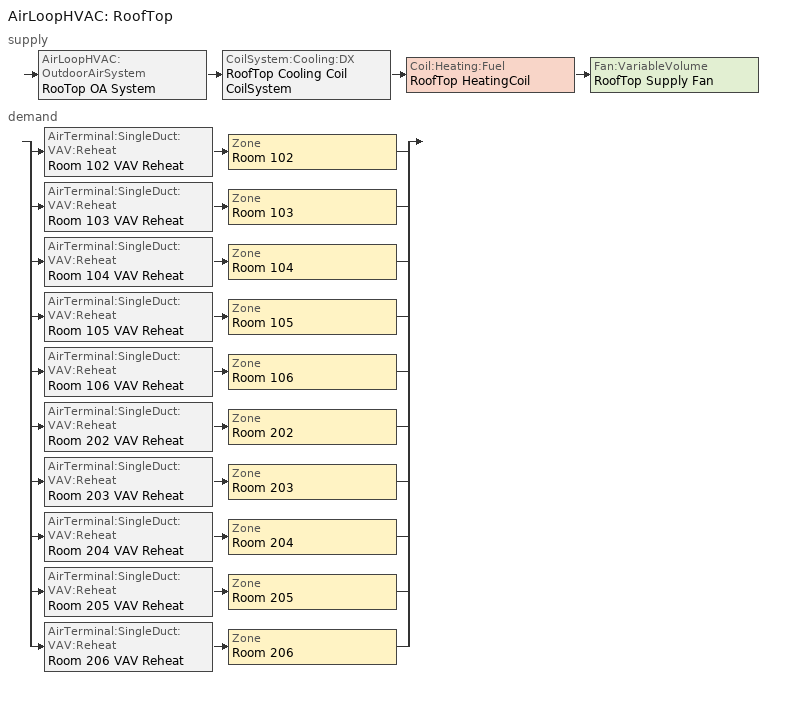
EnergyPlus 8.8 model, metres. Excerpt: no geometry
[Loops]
AirLoopHVAC 'RoofTop'
 supply: AirLoopHVAC:OutdoorAirSystem 'RooTop OA System' > CoilSystem:Cooling:DX 'RoofTop Cooling Coil CoilSystem' > Coil:Heating:Fuel 'RoofTop HeatingCoil' > Fan:VariableVolume 'RoofTop Supply Fan'
 demand: split
  | AirTerminal:SingleDuct:VAV:Reheat 'Room 102 VAV Reheat' > Zone 'Room 102'
  | AirTerminal:SingleDuct:VAV:Reheat 'Room 103 VAV Reheat' > Zone 'Room 103'
  | AirTerminal:SingleDuct:VAV:Reheat 'Room 104 VAV Reheat' > Zone 'Room 104'
  | AirTerminal:SingleDuct:VAV:Reheat 'Room 105 VAV Reheat' > Zone 'Room 105'
  | AirTerminal:SingleDuct:VAV:Reheat 'Room 106 VAV Reheat' > Zone 'Room 106'
  | AirTerminal:SingleDuct:VAV:Reheat 'Room 202 VAV Reheat' > Zone 'Room 202'
  | AirTerminal:SingleDuct:VAV:Reheat 'Room 203 VAV Reheat' > Zone 'Room 203'
  | AirTerminal:SingleDuct:VAV:Reheat 'Room 204 VAV Reheat' > Zone 'Room 204'
  | AirTerminal:SingleDuct:VAV:Reheat 'Room 205 VAV Reheat' > Zone 'Room 205'
  | AirTerminal:SingleDuct:VAV:Reheat 'Room 206 VAV Reheat' > Zone 'Room 206'
[ZoneControl:Thermostat] Control Object Type 1=ThermostatSetpoint:DualSetpoint
Name | Zone or ZoneList | Control Type Schedule | Control Name 1
Room 102 Thermostat | Room 102 | Room 102 Thermostat Schedule | {5768dfdc-68f4-4305-807a-c5e644fe7b3f}
Room 103 Thermostat | Room 103 | Room 103 Thermostat Schedule | {5ac76ab0-f03f-47a6-a679-215c1ca4a298}
Room 104 Thermostat | Room 104 | Room 104 Thermostat Schedule | {cca5d03f-f7cd-4294-a350-de8645c5f8b6}
Room 105 Thermostat | Room 105 | Room 105 Thermostat Schedule | Thermostat Dual SP Control
Room 106 Thermostat | Room 106 | Room 106 Thermostat Schedule | {5a0b2737-bc96-44c5-a58a-f7247c343c08}
Room 202 Thermostat | Room 202 | Room 202 Thermostat Schedule | {050fc005-8ad4-492f-85e8-9a689a46f48f}
Room 203 Thermostat | Room 203 | Room 203 Thermostat Schedule | {83ec09a0-6656-4844-9466-c692b516ffa4}
Room 204 Thermostat | Room 204 | Room 204 Thermostat Schedule | {8c6253e3-ff5f-468a-b243-1dd7f33730dc}
Room 205 Thermostat | Room 205 | Room 205 Thermostat Schedule | {1b10330c-58a6-4708-a6aa-2e514de9f8cd}
Room 206 Thermostat | Room 206 | Room 206 Thermostat Schedule | {882cbd62-c5df-44a4-9355-db7b82cf4283}
[ThermostatSetpoint:DualSetpoint] Heating Setpoint Temperature Schedule=Heating Aug9 and 10 warmup 1 adjusted by 0 F; Cooling Setpoint Temperature Schedule=Cooling Aug9 and 10 warmup 1 adjusted by 0 F
{5768dfdc-68f4-4305-807a-c5e644fe7b3f}; {5ac76ab0-f03f-47a6-a679-215c1ca4a298}; {cca5d03f-f7cd-4294-a350-de8645c5f8b6}; Thermostat Dual SP Control; {5a0b2737-bc96-44c5-a58a-f7247c343c08}; {050fc005-8ad4-492f-85e8-9a689a46f48f}; {83ec09a0-6656-4844-9466-c692b516ffa4}; {8c6253e3-ff5f-468a-b243-1dd7f33730dc}; {1b10330c-58a6-4708-a6aa-2e514de9f8cd}; {882cbd62-c5df-44a4-9355-db7b82cf4283}
[AirTerminal:SingleDuct:VAV:Reheat] Availability Schedule=Always On Discrete; Zone Minimum Air Flow Input Method=FixedFlowRate; Constant Minimum Air Flow Fraction=0.3; Maximum Hot Water or Steam Flow Rate {m3/s}=Autosize; Minimum Hot Water or Steam Flow Rate {m3/s}=0; Convergence Tolerance=0.001; Damper Heating Action=Reverse; Maximum Flow per Zone Floor Area During Reheat {m3/s-m2}=Autocalculate; Maximum Flow Fraction During Reheat=Autocalculate; Maximum Reheat Air Temperature {C}=35
Name | Maximum Air Flow Rate {m3/s} | Fixed Minimum Air Flow Rate {m3/s} | Reheat Coil
Room 102 VAV Reheat | 0.132145 | 0.0943895 | Room 102 Reheat Coil
Room 103 VAV Reheat | 0.188779 | 0.0566337 | Room 103 Reheat Coil
Room 104 VAV Reheat | 0.264291 | 0.174621 | Room 104 Reheat Coil
Room 105 VAV Reheat | 0.283168 | 0.174621 | Room 105 Reheat Coil
Room 106 VAV Reheat | 0.283168 | 0.174621 | Room 106 Reheat Coil
Room 202 VAV Reheat | 0.212376 | 0.099109 | Room 202 Reheat Coil
Room 203 VAV Reheat | 0.117987 | 0.0707921 | Room 203 Reheat Coil
Room 204 VAV Reheat | 0.283168 | 0.174621 | Room 204 Reheat Coil
Room 205 VAV Reheat | 0.283168 | 0.174621 | Room 205 Reheat Coil
Room 206 VAV Reheat | 0.297327 | 0.174621 | Room 206 Reheat Coil
[Coil:Heating:Electric] Availability Schedule=Always On Discrete; Efficiency=1
Name | Nominal Capacity {W}
Room 102 Reheat Coil; Room 103 Reheat Coil | 1000
Room 104 Reheat Coil; Room 105 Reheat Coil; Room 106 Reheat Coil; Room 204 Reheat Coil; Room 205 Reheat Coil; Room 206 Reheat Coil | 5000
Room 202 Reheat Coil | 2000
Room 203 Reheat Coil | 1500
[Zone equipment]
Room 102: Room 102 VAV Reheat
Room 103: Room 103 VAV Reheat
Room 104: Room 104 VAV Reheat
Room 105: Room 105 VAV Reheat
Room 106: Room 106 VAV Reheat
Room 202: Room 202 VAV Reheat
Room 203: Room 203 VAV Reheat
Room 204: Room 204 VAV Reheat
Room 205: Room 205 VAV Reheat
Room 206: Room 206 VAV Reheat
[Sizing:Zone] Zone Cooling Design Supply Air Temperature Input Method=SupplyAirTemperature; Zone Cooling Design Supply Air Temperature {C}=14.4444; Zone Cooling Design Supply Air Temperature Difference {deltaC}=8.33333; Zone Heating Design Supply Air Temperature Input Method=SupplyAirTemperature; Zone Heating Design Supply Air Temperature {C}=48.8889; Zone Heating Design Supply Air Temperature Difference {deltaC}=30; Zone Cooling Design Supply Air Humidity Ratio {kgWater/kgDryAir}=0.008; Zone Heating Design Supply Air Humidity Ratio {kgWater/kgDryAir}=0.008; Cooling Design Air Flow Method=Flow/Zone; Cooling Minimum Air Flow per Zone Floor Area {m3/s-m2}=0.000762; Cooling Minimum Air Flow {m3/s}=0; Cooling Minimum Air Flow Fraction=0; Heating Design Air Flow Method=DesignDay; Heating Maximum Air Flow per Zone Floor Area {m3/s-m2}=0.002032; Heating Maximum Air Flow {m3/s}=0.141576; Heating Maximum Air Flow Fraction=0; Account for Dedicated Outdoor Air System=No
Name | Design Specification Outdoor Air Object | Cooling Design Air Flow Rate {m3/s} | Heating Design Air Flow Rate {m3/s} | Design Specification Zone Air Distribution Object
Room 102 | {f4cea124-a6c5-441c-ad2d-bd7a13ec6860} | 0.132145 | 0.0566337 | Room 102 Design Spec Zone Air Dist
Room 103 | {6fe3c98d-db6e-4ac0-b0c9-53ccdc1b542b} | 0.188779 | 0.0566337 | Room 103 Design Spec Zone Air Dist
Room 104 | {618742b8-3773-4275-90f6-309555518c5e} | 0.264291 | 0.0566337 | Room 104 Design Spec Zone Air Dist
Room 105 | {f217d837-7460-4e06-a2be-62c68057f79f} | 0.283168 | 0.174621 | Room 105 Design Spec Zone Air Dist
Room 106 | {217e0a64-ac19-48a4-a9d9-c270508d37f1} | 0.283168 | 0.174621 | Room 106 Design Spec Zone Air Dist
Room 202 | {f1d9910e-7dad-474f-976f-c3b9db404034} | 0.212376 | 0.099109 | Room 202 Design Spec Zone Air Dist
Room 203 | {31e373f7-1fc7-4e7a-9409-e3275600f1ff} | 0.117987 | 0.0707921 | Room 203 Design Spec Zone Air Dist
Room 204 | {3e2e9a44-73f8-407c-9de2-4ad022362ca6} | 0.283168 | 0.174621 | Room 204 Design Spec Zone Air Dist
Room 205 | {fb20b544-b925-431c-9ee2-63af9b8a1466} | 0.297327 | 0.174621 | Room 205 Design Spec Zone Air Dist
Room 206 | ZoneOA Design | 0.297327 | 0.174621 | Room 206 Design Spec Zone Air Dist
[DesignSpecification:ZoneAirDistribution] Zone Air Distribution Effectiveness in Cooling Mode=1; Zone Air Distribution Effectiveness in Heating Mode=1
Room 102 Design Spec Zone Air Dist; Room 103 Design Spec Zone Air Dist; Room 104 Design Spec Zone Air Dist; Room 105 Design Spec Zone Air Dist; Room 106 Design Spec Zone Air Dist; Room 202 Design Spec Zone Air Dist; Room 203 Design Spec Zone Air Dist; Room 204 Design Spec Zone Air Dist; Room 205 Design Spec Zone Air Dist; Room 206 Design Spec Zone Air Dist
[Controller:MechanicalVentilation]
Controller Mechanical Ventilation 1: Availability Schedule=Always On Discrete; Demand Controlled Ventilation=No; System Outdoor Air Method=ZoneSum; Zone Name 1=Room 102; Design Specification Outdoor Air Object Name 1={f4cea124-a6c5-441c-ad2d-bd7a13ec6860}; Design Specification Zone Air Distribution Object Name 1=Room 102 Design Spec Zone Air Dist; Zone Name 2=Room 103; Design Specification Outdoor Air Object Name 2={6fe3c98d-db6e-4ac0-b0c9-53ccdc1b542b}; Design Specification Zone Air Distribution Object Name 2=Room 103 Design Spec Zone Air Dist; Zone Name 3=Room 104; Design Specification Outdoor Air Object Name 3={618742b8-3773-4275-90f6-309555518c5e}; Design Specification Zone Air Distribution Object Name 3=Room 104 Design Spec Zone Air Dist; Zone Name 4=Room 105; Design Specification Outdoor Air Object Name 4={f217d837-7460-4e06-a2be-62c68057f79f}; Design Specification Zone Air Distribution Object Name 4=Room 105 Design Spec Zone Air Dist; Zone Name 5=Room 106; Design Specification Outdoor Air Object Name 5={217e0a64-ac19-48a4-a9d9-c270508d37f1}; Design Specification Zone Air Distribution Object Name 5=Room 106 Design Spec Zone Air Dist; Zone Name 6=Room 202; Design Specification Outdoor Air Object Name 6={f1d9910e-7dad-474f-976f-c3b9db404034}; Design Specification Zone Air Distribution Object Name 6=Room 202 Design Spec Zone Air Dist; Zone Name 7=Room 203; Design Specification Outdoor Air Object Name 7={31e373f7-1fc7-4e7a-9409-e3275600f1ff}; Design Specification Zone Air Distribution Object Name 7=Room 203 Design Spec Zone Air Dist; Zone Name 8=Room 204; Design Specification Outdoor Air Object Name 8={3e2e9a44-73f8-407c-9de2-4ad022362ca6}; Design Specification Zone Air Distribution Object Name 8=Room 204 Design Spec Zone Air Dist; Zone Name 9=Room 205; Design Specification Outdoor Air Object Name 9={fb20b544-b925-431c-9ee2-63af9b8a1466}; Design Specification Zone Air Distribution Object Name 9=Room 205 Design Spec Zone Air Dist; Zone Name 10=Room 206; Design Specification Outdoor Air Object Name 10=ZoneOA Design; Design Specification Zone Air Distribution Object Name 10=Room 206 Design Spec Zone Air Dist
[DesignSpecification:OutdoorAir] Outdoor Air Method=Sum; Outdoor Air Flow per Person {m3/s-person}=0; Outdoor Air Flow per Zone Floor Area {m3/s-m2}=0; Outdoor Air Flow per Zone {m3/s}=0; Outdoor Air Flow Air Changes per Hour {1/hr}=0; Outdoor Air Schedule=ALWAYS_OFF
{f4cea124-a6c5-441c-ad2d-bd7a13ec6860}; {6fe3c98d-db6e-4ac0-b0c9-53ccdc1b542b}; {618742b8-3773-4275-90f6-309555518c5e}; {f217d837-7460-4e06-a2be-62c68057f79f}; {217e0a64-ac19-48a4-a9d9-c270508d37f1}; {f1d9910e-7dad-474f-976f-c3b9db404034}; {31e373f7-1fc7-4e7a-9409-e3275600f1ff}; {3e2e9a44-73f8-407c-9de2-4ad022362ca6}; {fb20b544-b925-431c-9ee2-63af9b8a1466}; ZoneOA Design
[AirLoopHVAC]
RoofTop: Design Supply Air Flow Rate {m3/s}=AutoSize
[Sizing:System]
RoofTop: Type of Load to Size On=Sensible; Design Outdoor Air Flow Rate {m3/s}=0; Central Heating Maximum System Air Flow Ratio=0.9; Preheat Design Temperature {C}=2; Preheat Design Humidity Ratio {kgWater/kgDryAir}=0.008; Precool Design Temperature {C}=11; Precool Design Humidity Ratio {kgWater/kgDryAir}=0.008; Central Cooling Design Supply Air Temperature {C}=14.4444; Central Heating Design Supply Air Temperature {C}=43.3; Type of Zone Sum to Use=NonCoincident; 100% Outdoor Air in Cooling=No; 100% Outdoor Air in Heating=No; Central Cooling Design Supply Air Humidity Ratio {kgWater/kgDryAir}=0.008; Central Heating Design Supply Air Humidity Ratio {kgWater/kgDryAir}=0.008; Cooling Supply Air Flow Rate Method=Flow/System; Cooling Supply Air Flow Rate {m3/s}=1.65182; Cooling Supply Air Flow Rate Per Floor Area {m3/s-m2}=0.00996765; Cooling Fraction of Autosized Cooling Supply Air Flow Rate=1; Cooling Supply Air Flow Rate Per Unit Cooling Capacity {m3/s-W}=3.94755e-05; Heating Supply Air Flow Rate Method=Flow/System; Heating Supply Air Flow Rate {m3/s}=1.51023; Heating Supply Air Flow Rate Per Floor Area {m3/s-m2}=0.00996765; Heating Fraction of Autosized Heating Supply Air Flow Rate=1; Heating Fraction of Autosized Cooling Supply Air Flow Rate=1; Heating Supply Air Flow Rate Per Unit Heating Capacity {m3/s-W}=3.15882e-05; System Outdoor Air Method=ZoneSum; Zone Maximum Outdoor Air Fraction=1; Cooling Design Capacity Method=CoolingDesignCapacity; Cooling Design Capacity {W}=Autosize; Cooling Design Capacity Per Floor Area {W/m2}=234.7; Fraction of Autosized Cooling Design Capacity=1; Heating Design Capacity Method=HeatingDesignCapacity; Heating Design Capacity {W}=Autosize; Heating Design Capacity Per Floor Area {W/m2}=157; Fraction of Autosized Heating Design Capacity=1; Central Cooling Capacity Control Method=OnOff
[Controller:OutdoorAir]
RoofTop OA Controller: Minimum Outdoor Air Flow Rate {m3/s}=0; Maximum Outdoor Air Flow Rate {m3/s}=0; Economizer Control Type=NoEconomizer; Economizer Control Action Type=ModulateFlow; Economizer Maximum Limit Dry-Bulb Temperature {C}=28; Economizer Maximum Limit Enthalpy {J/kg}=64000; Economizer Minimum Limit Dry-Bulb Temperature {C}=-100; Lockout Type=NoLockout; Minimum Limit Type=ProportionalMinimum; Mechanical Ventilation Controller=Controller Mechanical Ventilation 1; High Humidity Control=No; Control High Indoor Humidity Based on Outdoor Humidity Ratio=Yes; Heat Recovery Bypass Control Type=BypassWhenWithinEconomizerLimits
[CoilSystem:Cooling:DX]
RoofTop Cooling Coil CoilSystem: Availability Schedule=Always On Discrete; Cooling Coil=RoofTop Cooling Coil
[Coil:Cooling:DX:TwoStageWithHumidityControlMode]
RoofTop Cooling Coil: Availability Schedule=Always On Discrete; Crankcase Heater Capacity {W}=0; Maximum Outdoor Dry-Bulb Temperature for Crankcase Heater Operation {C}=10; Number of Capacity Stages=2; Number of Enhanced Dehumidification Modes=0; Normal Mode Stage 1 Coil Performance=Field Data Stage 1; Normal Mode Stage 1+2 Coil Performance=Field Data Stage 1&2; Basin Heater Capacity {W/K}=0; Basin Heater Setpoint Temperature {C}=2
[CoilPerformance:DX:Cooling] Gross Rated Total Cooling Capacity {W}=43960.66; Gross Rated Sensible Heat Ratio=0.687; Gross Rated Cooling COP {W/W}=2.97; Rated Air Flow Rate {m3/s}=2.36; Part Load Fraction Correlation Curve=Field Data PLFFPLR; Nominal Time for Condensate Removal to Begin {s}=0; Ratio of Initial Moisture Evaporation Rate and Steady State Latent Capacity=0; Maximum Cycling Rate {cycles/hr}=0; Latent Capacity Time Constant {s}=0; Condenser Type=AirCooled; Evaporative Condenser Effectiveness=0.9; Evaporative Condenser Air Flow Rate {m3/s}=Autosize; Evaporative Condenser Pump Rated Power Consumption {W}=Autosize
Name | Fraction of Air Flow Bypassed Around Coil | Total Cooling Capacity Function of Temperature Curve | Total Cooling Capacity Function of Flow Fraction Curve | Energy Input Ratio Function of Temperature Curve | Energy Input Ratio Function of Flow Fraction Curve
Field Data Stage 1 | 0.5 | Field Data Stage 1 CapFT | Field Data Stage 1 CapFFF | Field Data Stage 1 EIRFT | Field Data Stage 1 EIRFFF
Field Data Stage 1&2 | 0 | Field Data Stage 1&2 CapFT | Field Data Stage 1&2 CapFFF | Field Data Stage 1&2 EIRFT | Field Data Stage 1&2 EIRFFF
[Coil:Heating:Fuel]
RoofTop HeatingCoil: Availability Schedule=Always Off Discrete; Fuel Type=NaturalGas; Burner Efficiency=0.81; Nominal Capacity {W}=35755; Parasitic Electric Load {W}=0; Part Load Fraction Correlation Curve=RoofTop Heating Coil PLF-FPLR; Parasitic Fuel Load {W}=0
[Fan:VariableVolume]
RoofTop Supply Fan: Availability Schedule=FanAvailSched; Fan Total Efficiency=0.9; Pressure Rise {Pa}=1000; Maximum Flow Rate {m3/s}=2.35974; Fan Power Minimum Flow Rate Input Method=FixedFlowRate; Fan Power Minimum Flow Fraction=0; Fan Power Minimum Air Flow Rate {m3/s}=1.33089; Motor Efficiency=0.9; Motor In Airstream Fraction=1; Fan Power Coefficient 1=0.2823; Fan Power Coefficient 2=-0.6037; Fan Power Coefficient 3=4.0033; Fan Power Coefficient 4=-3.8509; Fan Power Coefficient 5=1.1559
[EnergyManagementSystem:Actuator] Actuated Component Type=System Node Setpoint; Actuated Component Control Type=Temperature Setpoint
Name | Actuated Component Unique
CoolingSupplyT | RoofTop Cooling Coil Outlet
HeatingSupplyT | RoofTop Heating Coil Outlet
[EnergyManagementSystem:Program]
MakeSetpoint: IF OutdoorAir_Tdb >= 13.89; SET CoolingSupplyT = 12.78; SET HeatingSupplyT = 12.78; ELSEIF OutdoorAir_Tdb <= 7.7; SET CoolingSupplyT = 20.0; SET HeatingSupplyT = 20.0; ELSE; SET CoolingSupplyT = 12.78 + ((7.220000000000001) * (13.89 - OutdoorAir_Tdb)/(6.19)); SET HeatingSupplyT = 12.78 + ((7.220000000000001) * (13.89 - OutdoorAir_Tdb)/(6.19)); ENDIF
[EnergyManagementSystem:ProgramCallingManager]
SetpointResetManager: AfterPredictorBeforeHVACManagers; MakeSetpoint
[EnergyManagementSystem:OutputVariable] Type of Data in Variable=Averaged; Update Frequency=SystemTimestep; EMS Program or Subroutine=MakeSetpoint; Units=C
Name | EMS Variable
Cooling Supply Temperature | CoolingSupplyT
Heating Supply Temperature | HeatingSupplyT
[Schedule:Day:Interval]
Schedule Day 761: No, 06:00, 15, 18:00, 21.11, 24:00, 15
Schedule Day 762: No, 24:00, 28
Schedule Day 759: No, 06:00, 31.7, 18:00, 23.9, 24:00, 31.7
Schedule Day 760: No, 24:00, 32.7
ALWAYS_OFF Default Schedule; ALWAYS_OFF Summer Design Day; ALWAYS_OFF Winter Design Day; FanAvailSched Default Schedule: No, 24:00, 0
FanAvailSched Rule 1 Day Schedule: No, 06:00, 0, 18:00, 1, 24:00, 0
FanAvailSched Summer Design Day; FanAvailSched Winter Design Day: No, 24:00, 1
[Schedule:Week:Daily]
Schedule:Week:Daily {fa88606e-d554-41b5-aa0f-7d71d27f2b9d}; Schedule:Week:Daily {8a0ee5bb-eb06-4311-9a00-6b3c739c4ff8}: Schedule Day 761, Schedule Day 761, Schedule Day 761, Schedule Day 761, Schedule Day 761, Schedule Day 761, Schedule Day 761, Schedule Day 761, Schedule Day 761, Schedule Day 761, Schedule Day 761, Schedule Day 761
Schedule:Week:Daily {8b3f6db5-15ab-41e4-b7c7-93d9adc43db7}: Schedule Day 762, Schedule Day 762, Schedule Day 761, Schedule Day 761, Schedule Day 761, Schedule Day 761, Schedule Day 761, Schedule Day 761, Schedule Day 761, Schedule Day 761, Schedule Day 761, Schedule Day 761
Schedule:Week:Daily {f20ffbe4-0fb8-4575-8a07-0c48678ab5e7}; Schedule:Week:Daily {8373f7bb-f8d0-405e-8135-75286df62541}: Schedule Day 759, Schedule Day 759, Schedule Day 759, Schedule Day 759, Schedule Day 759, Schedule Day 759, Schedule Day 759, Schedule Day 759, Schedule Day 759, Schedule Day 759, Schedule Day 759, Schedule Day 759
Schedule:Week:Daily {5d62b932-3859-4ddc-a4e7-4d8d9eaa54bd}: Schedule Day 760, Schedule Day 760, Schedule Day 759, Schedule Day 759, Schedule Day 759, Schedule Day 759, Schedule Day 759, Schedule Day 759, Schedule Day 759, Schedule Day 759, Schedule Day 759, Schedule Day 759
Schedule:Week:Daily {80cd6e91-5025-4321-8d84-81ec130b166a}: ALWAYS_OFF Default Schedule, ALWAYS_OFF Default Schedule, ALWAYS_OFF Default Schedule, ALWAYS_OFF Default Schedule, ALWAYS_OFF Default Schedule, ALWAYS_OFF Default Schedule, ALWAYS_OFF Default Schedule, ALWAYS_OFF Default Schedule, ALWAYS_OFF Summer Design Day, ALWAYS_OFF Winter Design Day, ALWAYS_OFF Default Schedule, ALWAYS_OFF Default Schedule
Schedule:Week:Daily {b74085c6-ead5-4814-8f75-ae84af9e27b1}: FanAvailSched Default Schedule, FanAvailSched Default Schedule, FanAvailSched Default Schedule, FanAvailSched Default Schedule, FanAvailSched Rule 1 Day Schedule, FanAvailSched Rule 1 Day Schedule, FanAvailSched Rule 1 Day Schedule, FanAvailSched Default Schedule, FanAvailSched Summer Design Day, FanAvailSched Winter Design Day, FanAvailSched Default Schedule, FanAvailSched Default Schedule
Schedule:Week:Daily {479b9c27-74a0-4729-b66d-bb9331a85092}: FanAvailSched Rule 1 Day Schedule, FanAvailSched Rule 1 Day Schedule, FanAvailSched Rule 1 Day Schedule, FanAvailSched Rule 1 Day Schedule, FanAvailSched Rule 1 Day Schedule, FanAvailSched Rule 1 Day Schedule, FanAvailSched Rule 1 Day Schedule, FanAvailSched Default Schedule, FanAvailSched Summer Design Day, FanAvailSched Winter Design Day, FanAvailSched Default Schedule, FanAvailSched Default Schedule
[Schedule:Year]
Heating Aug9 and 10 warmup 1 adjusted by 0 F: Schedule:Week:Daily {fa88606e-d554-41b5-aa0f-7d71d27f2b9d}, 1, 1, 8, 8, Schedule:Week:Daily {8b3f6db5-15ab-41e4-b7c7-93d9adc43db7}, 8, 9, 8, 15, Schedule:Week:Daily {8a0ee5bb-eb06-4311-9a00-6b3c739c4ff8}, 8, 16, 12, 31
Cooling Aug9 and 10 warmup 1 adjusted by 0 F: Schedule:Week:Daily {f20ffbe4-0fb8-4575-8a07-0c48678ab5e7}, 1, 1, 8, 8, Schedule:Week:Daily {5d62b932-3859-4ddc-a4e7-4d8d9eaa54bd}, 8, 9, 8, 15, Schedule:Week:Daily {8373f7bb-f8d0-405e-8135-75286df62541}, 8, 16, 12, 31
ALWAYS_OFF: Schedule:Week:Daily {80cd6e91-5025-4321-8d84-81ec130b166a}, 1, 1, 12, 31
FanAvailSched: Schedule:Week:Daily {b74085c6-ead5-4814-8f75-ae84af9e27b1}, 1, 1, 1, 3, Schedule:Week:Daily {479b9c27-74a0-4729-b66d-bb9331a85092}, 1, 4, 12, 31
[Schedule:Constant]
Name | Hourly Value
Always On Discrete | 1
Always Off Discrete | 0
[Schedule:Compact]
Room 102 Thermostat Schedule; Room 103 Thermostat Schedule; Room 104 Thermostat Schedule; Room 105 Thermostat Schedule; Room 106 Thermostat Schedule; Room 202 Thermostat Schedule; Room 203 Thermostat Schedule; Room 204 Thermostat Schedule; Room 205 Thermostat Schedule; Room 206 Thermostat Schedule: Through: 12/31, For: AllDays, Until: 24:00, 4
[Curve:Biquadratic] Minimum Value of x {BasedOnField A2}=17.22; Maximum Value of x {BasedOnField A2}=21.67; Input Unit Type for X=Temperature; Input Unit Type for Y=Temperature; Output Unit Type=Dimensionless
Name | Coefficient1 Constant | Coefficient2 x | Coefficient3 x**2 | Coefficient4 y | Coefficient5 y**2 | Coefficient6 x*y | Minimum Value of y {BasedOnField A3} | Maximum Value of y {BasedOnField A3}
Field Data Stage 1 CapFT | 0.25856 | 0.0313668 | -0.000253 | -0.0039924 | -6.48e-06 | 1.62e-05 | 18.33 | 35
Field Data Stage 1 EIRFT | 0.180062 | 0.013957 | 0.000198 | 0.042052 | 0.000204 | -0.00224 | 18.33 | 35
Field Data Stage 1&2 CapFT | 0.616644 | 0.0105642 | 0.00156492 | 0.0025362 | -1.62e-05 | -0.00058968 | 29.44 | 46.11
Field Data Stage 1&2 EIRFT | 0.810436 | -0.01167 | -5.51e-05 | -0.00163 | 0.000441 | -0.000308 | 29.44 | 46.11
[Curve:Quadratic]
Name | Coefficient1 Constant | Coefficient2 x | Coefficient3 x**2 | Minimum Value of x {BasedOnField A2} | Maximum Value of x {BasedOnField A2}
Field Data Stage 1 CapFFF | -0.015637 | 2 | -0.984363 | 0.8 | 1.2
Field Data Stage 1 EIRFFF | 1.75 | -2 | 1.25 | 0.8 | 1.2
Field Data PLFFPLR | 0.85 | 0.15 | 0 | 0 | 1
Field Data Stage 1&2 CapFFF | 0.10785 | 1.635608 | -0.743458 | 0.8 | 1.2
Field Data Stage 1&2 EIRFFF | 1.038773 | -0.07108 | 0.032311 | 0.8 | 1.2
[Curve:Cubic]
RoofTop Heating Coil PLF-FPLR: Coefficient1 Constant=0.8; Coefficient2 x=0.2; Coefficient3 x**2=0; Coefficient4 x**3=0; Minimum Value of x {BasedOnField A2}=0; Maximum Value of x {BasedOnField A2}=1
